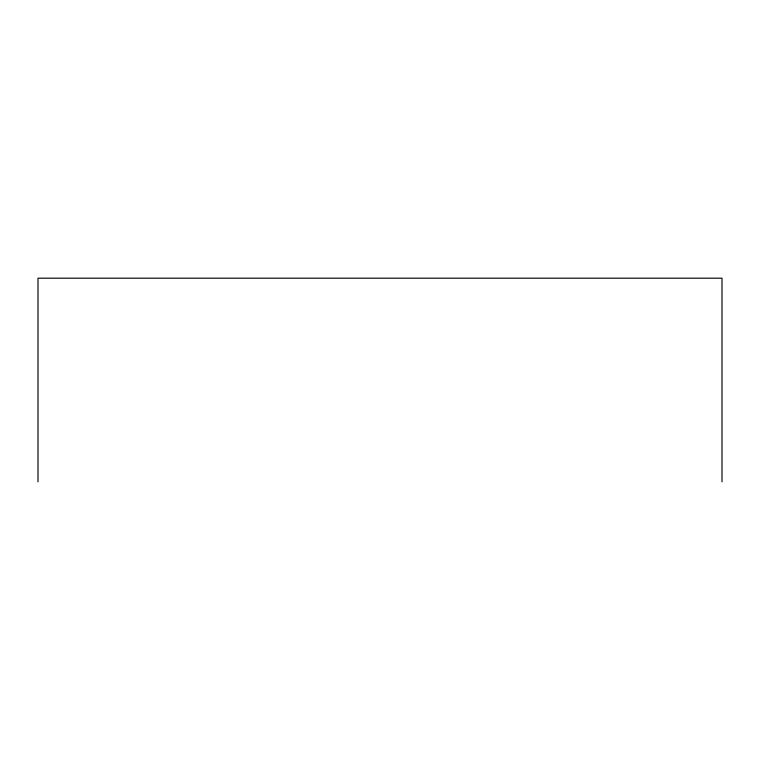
<?xml version="1.0" encoding="UTF-8"?>
<svg xmlns="http://www.w3.org/2000/svg" width="760" height="760" viewBox="0 0 760 760"><rect width="100%" height="100%" fill="white"/><g stroke="black" fill="none" stroke-linecap="round" stroke-linejoin="round"><path stroke-width="1.14" d="M722 481.811L722 278.188L38 278.188L38 481.811"/></g></svg>
